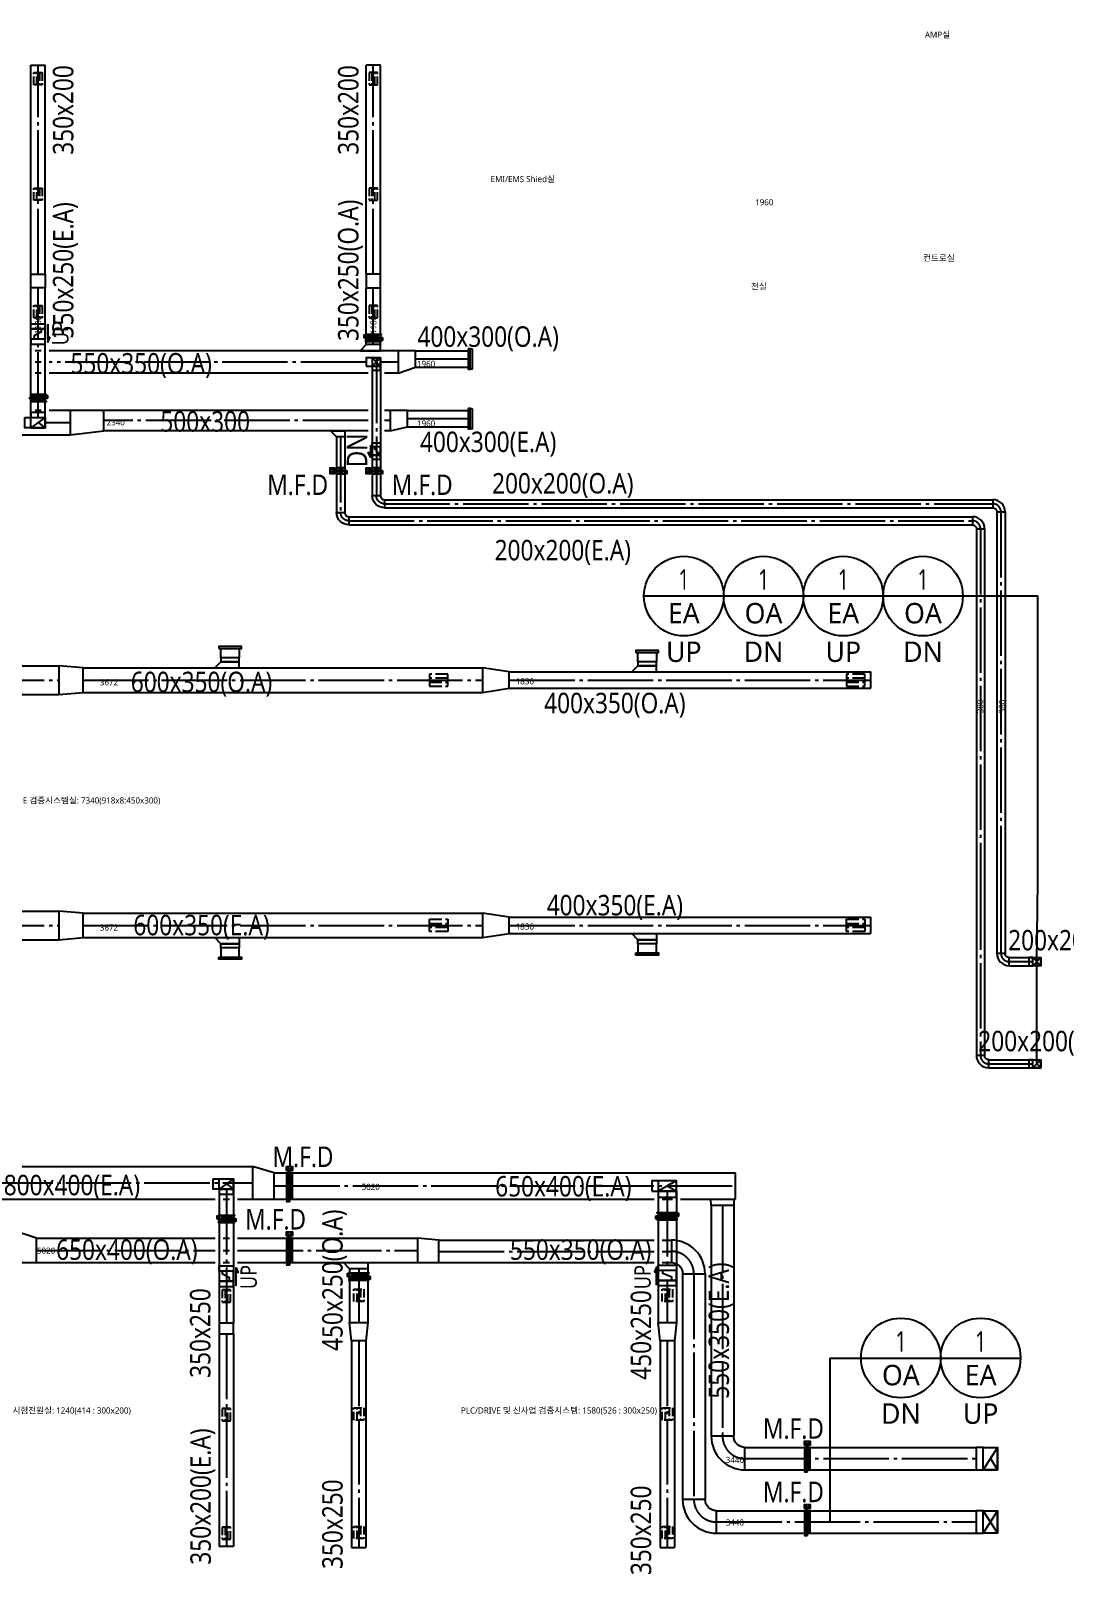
# Model space of a CAD drawing. Header units: millimetres. Extents: x 61566 to 667441, y 0 to 118800.
# Drawn here: x 402654 to 427951, y 45529 to 83285 of the extents above; entities that cross this region are included whole.
import ezdxf
from ezdxf.enums import TextEntityAlignment as Align

# ---------------------------------------------------------------- set-up
doc = ezdxf.new("R2010")
doc.units = ezdxf.units.MM
doc.header["$LTSCALE"] = 200
for name, pattern in [('CEN6', [12, 10, -0.75, 0.5, -0.75]), ('CENTER', [50.8, 31.75, -6.35, 6.35, -6.35]), ('H6', [6.5, 5, -1.5])]:
    doc.linetypes.add(name, pattern=pattern)
doc.layers.get('DEFPOINTS').update_dxf_attribs({"color": 137})
for name, color, linetype in [('1 EA', 3, 'Continuous'), ('1 MFD', 11, 'Continuous'), ('1 OA', 4, 'Continuous'), ('1 VD', 1, 'Continuous'), ('TE', 2, 'Continuous')]:
    doc.layers.add(name, color=color, linetype=linetype)
doc.styles.add('SUNJIN', font='malgun.ttf')

# ---------------------------------------------------------------- blocks, each defined once
blk = doc.blocks.new('1 DT-90-EL')
at = {"color": 0}
blk.add_lwpolyline([(-150, -100), (-50, -100, -0.414214), (0, -50), (0, 50, 0.414214)], format="xyb", close=True, dxfattribs=at)
blk.add_lwpolyline([(0, -50), (0, -50)])
at = {"color": 1, "linetype": 'CENTER', "ltscale": 2}
blk.add_arc((0, -100), 100, 90, 180, dxfattribs=at)

msp = doc.modelspace()

# ---------------------------------------------------------------- linework, layer by layer
at = {"layer": '1 EA'}
for p, q in [((402655.5, 77331.7), (402655.5, 82448.5)), ((402655.5, 82448.5), (403005.5, 82448.5)), ((403005.5, 77331.7), (403005.5, 82448.5)), ((402655.5, 73825), (402655.5, 77002.1)), ((403005.5, 73825), (403005.5, 77002.1)), ((402905.5, 74000), (402755.5, 74000)), ((403612.4, 74000), (403105.5, 74000)), ((410904.9, 74000), (404439.1, 74000)), ((411438.9, 74000), (411304.9, 74000)), ((411869.9, 74000), (413347.4, 74000)), ((393923, 73400), (403612.4, 73400)), ((410904.9, 73500), (404439.1, 73500)), ((410130.8, 73350), (410130.8, 71499.4)), ((410330.8, 73350), (410330.8, 71499.4)), ((411438.9, 73500), (411304.9, 73500)), ((411869.9, 73600), (413347.4, 73600)), ((410430.8, 71399.4), (425681.9, 71399.4)), ((410430.8, 71199.4), (425681.9, 71199.4)), ((425781.9, 71099.4), (425781.9, 58214)), ((425981.9, 71099.4), (425981.9, 58214)), ((393700.2, 61750), (403337.9, 61750)), ((403932.8, 61700), (413699.1, 61700)), ((414355.5, 61600), (423196.3, 61600)), ((423196.3, 61200), (423196.3, 61600)), ((414355.5, 61200), (423196.3, 61200)), ((393700.2, 61050), (403337.9, 61050)), ((403932.8, 61100), (413699.1, 61100)), ((426081.9, 58114), (427160, 58114)), ((426081.9, 57914), (427160, 57914)), ((393908.6, 55500), (408071.3, 55500)), ((408608.6, 55350), (419885.9, 55350)), ((419885.9, 54700), (419885.9, 55350)), ((407261.6, 54950), (407261.6, 51668.2)), ((407611.6, 54950), (407611.6, 51668.2)), ((417996, 54900), (417996, 51683.9)), ((418446, 54900), (418446, 51683.9)), ((393908.6, 54700), (407161.6, 54700)), ((407361.6, 54700), (407511.6, 54700)), ((407711.6, 54700), (408071.3, 54700)), ((408608.6, 54700), (417896, 54700)), ((418096, 54700), (418346, 54700)), ((418546, 54700), (419885.9, 54700)), ((419296, 54550), (419296, 48905)), ((419846, 54550), (419846, 48905)), ((407261.6, 51405.3), (407261.6, 46208.2)), ((407611.6, 51405.3), (407611.6, 46208.2)), ((418046, 51238.6), (418046, 46179.9)), ((418396, 51238.6), (418396, 46179.9)), ((420121, 48630), (425775, 48630)), ((420121, 48080), (425775, 48080)), ((407611.6, 46208.2), (407261.6, 46208.2)), ((418046, 46179.9), (418396, 46179.9))]:
    msp.add_line(p, q, dxfattribs=at)
at = {"layer": '1 EA', "color": 1, "linetype": 'CEN6', "ltscale": 0.8}
for p, q in [((402830.5, 77331.7), (402830.5, 82448.5)), ((402830.5, 73825), (402830.5, 77002.1)), ((403005.5, 73700), (403612.4, 73700)), ((410904.9, 73750), (404439.1, 73750)), ((411438.9, 73750), (411304.9, 73750)), ((410230.8, 73350), (410230.8, 71499.4)), ((410430.8, 71299.4), (425681.9, 71299.4)), ((425881.9, 71099.4), (425881.9, 62216.5)), ((425881.9, 62399.2), (425881.9, 58214)), ((393700.2, 61400), (403337.9, 61400)), ((403932.8, 61400), (413699.1, 61400)), ((414355.5, 61400), (423196.3, 61400)), ((426081.9, 58014), (427160, 58014)), ((393908.6, 55100), (408071.3, 55100)), ((407436.6, 54950), (407436.6, 51668.2)), ((408608.6, 55025), (419885.9, 55025)), ((418221, 54900), (418221, 52942.2)), ((419571, 54550), (419571, 48905)), ((418221, 52692.2), (418221, 51683.9)), ((407436.6, 51405.3), (407436.6, 46208.2)), ((418221, 51238.6), (418221, 46179.9)), ((420121, 48355), (425775, 48355))]:
    msp.add_line(p, q, dxfattribs=at)
at = {"layer": '1 EA'}
msp.add_lwpolyline([(403005.5, 77002.1), (402655.5, 77002.1), (402655.5, 77331.7), (403005.5, 77331.7)], close=True, dxfattribs=at)
for points in [[(402655.5, 76118.1), (403005.5, 76118.1), (403005.5, 75993.1), (402655.5, 75993.1), (402655.5, 76118.1)], [(402655.5, 75993.1), (403005.5, 75993.1), (403005.5, 75743.1), (402655.5, 75743.1), (402655.5, 75993.1)], [(402907.6, 75993.1), (402907.6, 75912.6), (402738.1, 75821.4), (402738.1, 75743.1)], [(403066.5, 76108), (403066.5, 75665.4), (403115.1, 75781.2), (403066.5, 75781.2)], [(402655.5, 75618.1), (403005.5, 75618.1), (403005.5, 75743.1), (402655.5, 75743.1), (402655.5, 75618.1)], [(413347.4, 74050), (413347.4, 73550), (413397.4, 73550), (413397.4, 74050), (413347.4, 74050)], [(413447.4, 74050), (413447.4, 73550), (413397.4, 73550), (413397.4, 74050), (413447.4, 74050)], [(402505.5, 73825), (403005.5, 73825), (403005.5, 73575), (402505.5, 73575), (402505.5, 73825)], [(403005.5, 73950), (402655.5, 73950), (402655.5, 73825), (403005.5, 73825), (403005.5, 73950)], [(402655.5, 73825), (403005.5, 73825), (403005.5, 73575), (402655.5, 73575), (402655.5, 73825)], [(403612.4, 74000), (403612.4, 73400), (404439.1, 73500), (404439.1, 74000), (403612.4, 74000)], [(411438.9, 74000), (411438.9, 73500), (411869.9, 73600), (411869.9, 74000), (411438.9, 74000)], [(409980.8, 73500), (410330.8, 73500), (410330.8, 73350), (410130.8, 73350), (409980.8, 73500)], [(403337.9, 61750), (403337.9, 61050), (403932.8, 61100), (403932.8, 61700), (403337.9, 61750)], [(413699.1, 61700), (413699.1, 61100), (414355.5, 61200), (414355.5, 61600), (413699.1, 61700)], [(417352.8, 61200), (417952.8, 61200), (417952.8, 61050), (417502.8, 61050), (417352.8, 61200)], [(407152.8, 61100), (407752.8, 61100), (407752.8, 60950), (407302.8, 60950), (407152.8, 61100)], [(407302.8, 60950), (407752.8, 60950), (407752.8, 60850), (407302.8, 60850), (407302.8, 60950)], [(407302.8, 60625), (407752.8, 60625), (407752.8, 60850), (407302.8, 60850), (407302.8, 60625)], [(417502.8, 61050), (417952.8, 61050), (417952.8, 60950), (417502.8, 60950), (417502.8, 61050)], [(417502.8, 60725), (417952.8, 60725), (417952.8, 60950), (417502.8, 60950), (417502.8, 60725)], [(427160, 58114), (427060, 58114), (427060, 57914), (427160, 57914), (427160, 58114)], [(427160, 58114), (427360, 58114), (427360, 57914), (427160, 57914), (427160, 58114)], [(407111.6, 55200), (407611.6, 55200), (407611.6, 54950), (407111.6, 54950), (407111.6, 55200)], [(407261.6, 55200), (407611.6, 55200), (407611.6, 54950), (407261.6, 54950), (407261.6, 55200)], [(408071.3, 55500), (408071.3, 54700), (408608.6, 54700), (408608.6, 55350), (408071.3, 55500)], [(417846, 54900), (418446, 54900), (418446, 55150), (417846, 55150), (417846, 54900)], [(417996, 54900), (418446, 54900), (418446, 55150), (417996, 55150), (417996, 54900)], [(407261.6, 54825), (407611.6, 54825), (407611.6, 54950), (407261.6, 54950), (407261.6, 54825)], [(417996, 54750), (418446, 54750), (418446, 54900), (417996, 54900), (417996, 54750)], [(419286, 54700), (419846, 54700), (419846, 54550), (419296, 54550), (419286, 54700)], [(407261.6, 53069), (407611.6, 53069), (407611.6, 52944), (407261.6, 52944), (407261.6, 53069)], [(407261.6, 52694), (407611.6, 52694), (407611.6, 52944), (407261.6, 52944), (407261.6, 52694)], [(407513.6, 52694), (407513.6, 52774.5), (407344.2, 52865.6), (407344.2, 52944)], [(407672.6, 52579.1), (407672.6, 53021.7), (407721.1, 52905.9), (407672.6, 52905.9)], [(417956.9, 52596.2), (417956.9, 53038.8), (417908.3, 52923), (417956.9, 52923)], [(417996, 53086.1), (418446, 53086.1), (418446, 52961.1), (417996, 52961.1), (417996, 53086.1)], [(417996, 52711.1), (418446, 52711.1), (418446, 52961.1), (417996, 52961.1), (417996, 52711.1)], [(418334, 52711.1), (418334, 52791.6), (418113.9, 52882.8), (418113.9, 52961.1)], [(407261.6, 52569), (407611.6, 52569), (407611.6, 52694), (407261.6, 52694), (407261.6, 52569)], [(417996, 52586.1), (418446, 52586.1), (418446, 52711.1), (417996, 52711.1), (417996, 52586.1)], [(407261.6, 51668.2), (407261.6, 51405.3), (407611.6, 51405.3), (407611.6, 51668.2), (407261.6, 51668.2)], [(418046, 51238.6), (417996, 51683.9), (418446, 51683.9), (418396, 51238.6), (418046, 51238.6)], [(425950, 48630), (425775, 48630), (425775, 48080), (425950, 48080), (425950, 48630)], [(425950, 48630), (426300, 48630), (426300, 48080), (425950, 48080), (425950, 48630)]]:
    msp.add_lwpolyline(points, dxfattribs=at)
at = {"layer": '1 EA', "color": 1, "linetype": 'CEN6', "ltscale": 0.8}
for points in [[(403005.5, 73825), (402655.5, 73575), (403005.5, 73575), (403005.5, 73825)], [(403005.5, 73825), (402830.5, 73700), (403005.5, 73575), (403005.5, 73825)], [(427360, 58114), (427160, 57914), (427360, 57914), (427360, 58114)], [(427360, 58114), (427260, 58014), (427360, 57914), (427360, 58114)], [(407611.6, 55200), (407261.6, 54950), (407611.6, 54950), (407611.6, 55200)], [(407611.6, 55200), (407436.6, 55075), (407611.6, 54950), (407611.6, 55200)], [(418446, 55150), (417996, 54900), (418446, 54900), (418446, 55150)], [(418446, 55150), (418221, 55025), (418446, 54900), (418446, 55150)], [(426300, 48630), (425950, 48080), (426300, 48080), (426300, 48630)], [(426300, 48630), (426125, 48355), (426300, 48080), (426300, 48630)]]:
    msp.add_lwpolyline(points, dxfattribs=at)
at = {"layer": '1 EA', "color": 6, "linetype": 'H6', "ltscale": 0.3}
for points in [[(412402.8, 61550), (412852.8, 61550), (412852.8, 61250), (412402.8, 61250), (412402.8, 61550)], [(422602.8, 61550), (423052.8, 61550), (423052.8, 61250), (422602.8, 61250), (422602.8, 61550)], [(412402.8, 61450.5), (412852.8, 61450.5), (412852.8, 61349.5), (412402.8, 61349.5), (412402.8, 61450.5)], [(422602.8, 61450.5), (423052.8, 61450.5), (423052.8, 61349.5), (422602.8, 61349.5), (422602.8, 61450.5)]]:
    msp.add_lwpolyline(points, dxfattribs=at)
at = {"layer": '1 EA', "color": 2}
for points in [[(407252.8, 60625), (407802.8, 60625), (407802.8, 60575), (407252.8, 60575), (407252.8, 60625)], [(417452.8, 60725), (418002.8, 60725), (418002.8, 60675), (417452.8, 60675), (417452.8, 60725)]]:
    msp.add_lwpolyline(points, dxfattribs=at)
at = {"layer": '1 EA', "color": 2, "linetype": 'H6', "ltscale": 0.2}
for points in [[(407536.6, 49281.5), (407536.6, 49581.5), (407336.6, 49581.5), (407336.6, 49281.5), (407536.6, 49281.5)], [(407470.3, 49281.5), (407470.3, 49581.5), (407402.9, 49581.5), (407402.9, 49281.5), (407470.3, 49281.5)], [(407536.6, 46381.5), (407536.6, 46681.5), (407336.6, 46681.5), (407336.6, 46381.5), (407536.6, 46381.5)], [(407470.3, 46381.5), (407470.3, 46681.5), (407402.9, 46681.5), (407402.9, 46381.5), (407470.3, 46381.5)]]:
    msp.add_lwpolyline(points, dxfattribs=at)
at = {"layer": '1 MFD'}
for points in [[(410078.3, 72567.5), (409977.1, 72567.5), (410078.3, 72521), (409977.1, 72474.5), (410078.3, 72474.5), (410078.3, 72521), (410078.3, 72451), (409977.1, 72451), (409977.1, 72591), (410078.3, 72591), (410078.3, 72521), (410130.8, 72521), (410130.8, 72451), (410330.8, 72451), (410330.8, 72521), (410383.3, 72521), (410383.3, 72451), (410383.3, 72521), (410330.8, 72521), (410330.8, 72591), (410130.8, 72591), (410130.8, 72521), (410330.8, 72521), (410278.3, 72521), (410278.3, 72556), (410183.3, 72556), (410183.3, 72486), (410278.3, 72486), (410278.3, 72521)], [(410952.4, 72567.5), (410851.2, 72567.5), (410952.4, 72521), (410851.2, 72474.5), (410952.4, 72474.5), (410952.4, 72521), (410952.4, 72451), (410851.2, 72451), (410851.2, 72591), (410952.4, 72591), (410952.4, 72521), (411004.9, 72521), (411004.9, 72451), (411204.9, 72451), (411204.9, 72521), (411257.4, 72521), (411257.4, 72451), (411257.4, 72521), (411204.9, 72521), (411204.9, 72591), (411004.9, 72591), (411004.9, 72521), (411204.9, 72521), (411152.4, 72521), (411152.4, 72556), (411057.4, 72556), (411057.4, 72486), (411152.4, 72486), (411152.4, 72521)], [(409026.5, 55402.5), (409026.5, 55503.7), (408980, 55402.5), (408933.5, 55503.7), (408933.5, 55402.5), (408980, 55402.5), (408910, 55402.5), (408910, 55503.7), (409050, 55503.7), (409050, 55402.5), (408980, 55402.5), (408980, 55350), (408910, 55350), (408910, 54700), (408980, 54700), (408980, 54647.5), (408910, 54647.5), (408980, 54647.5), (408980, 54700), (409050, 54700), (409050, 55350), (408980, 55350), (408980, 54700), (408980, 54752.5), (409015, 54752.5), (409015, 55297.5), (408945, 55297.5), (408945, 54752.5), (408980, 54752.5)], [(409026.5, 53802.5), (409026.5, 53903.7), (408980, 53802.5), (408933.5, 53903.7), (408933.5, 53802.5), (408980, 53802.5), (408910, 53802.5), (408910, 53903.7), (409050, 53903.7), (409050, 53802.5), (408980, 53802.5), (408980, 53750), (408910, 53750), (408910, 53150), (408980, 53150), (408980, 53097.5), (408910, 53097.5), (408980, 53097.5), (408980, 53150), (409050, 53150), (409050, 53750), (408980, 53750), (408980, 53150), (408980, 53202.5), (409015, 53202.5), (409015, 53697.5), (408945, 53697.5), (408945, 53202.5), (408980, 53202.5)], [(421692.3, 48682.5), (421692.3, 48783.7), (421645.8, 48682.5), (421599.3, 48783.7), (421599.3, 48682.5), (421645.8, 48682.5), (421575.8, 48682.5), (421575.8, 48783.7), (421715.8, 48783.7), (421715.8, 48682.5), (421645.8, 48682.5), (421645.8, 48630), (421575.8, 48630), (421575.8, 48080), (421645.8, 48080), (421645.8, 48027.5), (421575.8, 48027.5), (421645.8, 48027.5), (421645.8, 48080), (421715.8, 48080), (421715.8, 48630), (421645.8, 48630), (421645.8, 48080), (421645.8, 48132.5), (421680.8, 48132.5), (421680.8, 48577.5), (421610.8, 48577.5), (421610.8, 48132.5), (421645.8, 48132.5)], [(421692.3, 47132.5), (421692.3, 47233.7), (421645.8, 47132.5), (421599.3, 47233.7), (421599.3, 47132.5), (421645.8, 47132.5), (421575.8, 47132.5), (421575.8, 47233.7), (421715.8, 47233.7), (421715.8, 47132.5), (421645.8, 47132.5), (421645.8, 47080), (421575.8, 47080), (421575.8, 46530), (421645.8, 46530), (421645.8, 46477.5), (421575.8, 46477.5), (421645.8, 46477.5), (421645.8, 46530), (421715.8, 46530), (421715.8, 47080), (421645.8, 47080), (421645.8, 46530), (421645.8, 46582.5), (421680.8, 46582.5), (421680.8, 47027.5), (421610.8, 47027.5), (421610.8, 46582.5), (421645.8, 46582.5)]]:
    msp.add_lwpolyline(points, dxfattribs=at)
at = {"layer": '1 OA'}
for p, q in [((410854.9, 77331.7), (410854.9, 82448.5)), ((411204.9, 82448.5), (410854.9, 82448.5)), ((411204.9, 77331.7), (411204.9, 82448.5)), ((410854.9, 75608.3), (410854.9, 77002.1)), ((411204.9, 75608.3), (411204.9, 77002.1)), ((402905.5, 75458.3), (402755.5, 75458.3)), ((411634.3, 75458.3), (403105.5, 75458.3)), ((411004.9, 75283.3), (411004.9, 71914.4)), ((411204.9, 75283.3), (411204.9, 71914.4)), ((412065.3, 75458.3), (413347.4, 75458.3)), ((402905.5, 74908.3), (402755.5, 74908.3)), ((410904.9, 74908.3), (403105.5, 74908.3)), ((411634.3, 74908.3), (411304.9, 74908.3)), ((412065.3, 75058.3), (413347.4, 75058.3)), ((411304.9, 71814.4), (426182.6, 71814.4)), ((411304.9, 71614.4), (426182.6, 71614.4)), ((426282.6, 71514.4), (426282.6, 62166.5)), ((426482.6, 71514.4), (426482.6, 62166.5)), ((393700.2, 67750), (403337.9, 67750)), ((403932.8, 67700), (413699.1, 67700)), ((414355.5, 67600), (423196.3, 67600)), ((423196.3, 67200), (423196.3, 67600)), ((393700.2, 67050), (403337.9, 67050)), ((403932.8, 67100), (413699.1, 67100)), ((414355.5, 67200), (423196.3, 67200)), ((426282.6, 62299.2), (426282.6, 60714)), ((426482.6, 62299.2), (426482.6, 60714)), ((426582.6, 60614), (427160, 60614)), ((426582.6, 60414), (427160, 60414)), ((402789.5, 53750), (407161.6, 53750)), ((407361.6, 53750), (407511.6, 53750)), ((407711.6, 53750), (412113.9, 53750)), ((412632.7, 53700), (417896, 53700)), ((418096, 53700), (418346, 53700)), ((402789.5, 53150), (407161.6, 53150)), ((407361.6, 53150), (407511.6, 53150)), ((407711.6, 53150), (412113.9, 53150)), ((410450, 53000), (410450, 51683.9)), ((410900, 53000), (410900, 51683.9)), ((412632.7, 53150), (417896, 53150)), ((418096, 53150), (418346, 53150)), ((418596, 52875), (418596, 47355)), ((419146, 52875), (419146, 47355)), ((410500, 51238.6), (410500, 46179.9)), ((410850, 51238.6), (410850, 46179.9)), ((419421, 47080), (425775, 47080)), ((419421, 46530), (425775, 46530)), ((410500, 46179.9), (410850, 46179.9))]:
    msp.add_line(p, q, dxfattribs=at)
at = {"layer": '1 OA', "color": 1, "linetype": 'CEN6', "ltscale": 0.8}
for p, q in [((411029.9, 77331.7), (411029.9, 82448.5)), ((411029.9, 75608.3), (411029.9, 77002.1)), ((402905.5, 75183.3), (402755.5, 75183.3)), ((410854.9, 75183.3), (403105.5, 75183.3)), ((411104.9, 75283.3), (411104.9, 71914.4)), ((411634.3, 75183.3), (411204.9, 75183.3)), ((412065.3, 75258.3), (413347.4, 75258.3)), ((411869.9, 73800), (413347.4, 73800)), ((411304.9, 71714.4), (426182.6, 71714.4)), ((426382.6, 71514.4), (426382.6, 62166.5)), ((393700.2, 67400), (403337.9, 67400)), ((403932.8, 67400), (413699.1, 67400)), ((414355.5, 67400), (423196.3, 67400)), ((414355.5, 67400), (423196.3, 67400)), ((426382.6, 62299.2), (426382.6, 60714)), ((426582.6, 60514), (427160, 60514)), ((402789.5, 53450), (407161.6, 53450)), ((407361.6, 53450), (407511.6, 53450)), ((407711.6, 53450), (412113.9, 53450)), ((412632.7, 53425), (417896, 53425)), ((418096, 53425), (418346, 53425)), ((410675, 53000), (410675, 51683.9)), ((418871, 52875), (418871, 47355)), ((410675, 51238.6), (410675, 46179.9)), ((419421, 46805), (425775, 46805))]:
    msp.add_line(p, q, dxfattribs=at)
at = {"layer": '1 OA', "color": 2, "linetype": 'H6', "ltscale": 0.2}
for points in [[(402930.5, 82264.9), (402930.5, 81964.9), (402730.5, 81964.9), (402730.5, 82264.9), (402930.5, 82264.9)], [(402864.2, 82264.9), (402864.2, 81964.9), (402796.9, 81964.9), (402796.9, 82264.9), (402864.2, 82264.9)], [(410929.9, 82264.9), (410929.9, 81964.9), (411129.9, 81964.9), (411129.9, 82264.9), (410929.9, 82264.9)], [(410996.2, 82264.9), (410996.2, 81964.9), (411063.5, 81964.9), (411063.5, 82264.9), (410996.2, 82264.9)], [(402930.5, 79439.6), (402930.5, 79139.6), (402730.5, 79139.6), (402730.5, 79439.6), (402930.5, 79439.6)], [(402864.2, 79439.6), (402864.2, 79139.6), (402796.9, 79139.6), (402796.9, 79439.6), (402864.2, 79439.6)], [(410929.9, 79439.6), (410929.9, 79139.6), (411129.9, 79139.6), (411129.9, 79439.6), (410929.9, 79439.6)], [(410996.2, 79439.6), (410996.2, 79139.6), (411063.5, 79139.6), (411063.5, 79439.6), (410996.2, 79439.6)], [(402930.5, 76564.9), (402930.5, 76264.9), (402730.5, 76264.9), (402730.5, 76564.9), (402930.5, 76564.9)], [(402864.2, 76564.9), (402864.2, 76264.9), (402796.9, 76264.9), (402796.9, 76564.9), (402864.2, 76564.9)], [(410929.9, 76564.9), (410929.9, 76264.9), (411129.9, 76264.9), (411129.9, 76564.9), (410929.9, 76564.9)], [(410996.2, 76564.9), (410996.2, 76264.9), (411063.5, 76264.9), (411063.5, 76564.9), (410996.2, 76564.9)], [(407536.6, 52181.5), (407536.6, 52481.5), (407336.6, 52481.5), (407336.6, 52181.5), (407536.6, 52181.5)], [(407470.3, 52181.5), (407470.3, 52481.5), (407402.9, 52481.5), (407402.9, 52181.5), (407470.3, 52181.5)], [(410550, 52196.5), (410550, 52496.5), (410800, 52496.5), (410800, 52196.5), (410550, 52196.5)], [(410632.9, 52196.5), (410632.9, 52496.5), (410717.1, 52496.5), (410717.1, 52196.5), (410632.9, 52196.5)], [(418096, 52196.5), (418096, 52496.5), (418346, 52496.5), (418346, 52196.5), (418096, 52196.5)], [(418178.9, 52196.5), (418178.9, 52496.5), (418263.1, 52496.5), (418263.1, 52196.5), (418178.9, 52196.5)], [(410550, 49296.5), (410550, 49596.5), (410800, 49596.5), (410800, 49296.5), (410550, 49296.5)], [(410632.9, 49296.5), (410632.9, 49596.5), (410717.1, 49596.5), (410717.1, 49296.5), (410632.9, 49296.5)], [(418096, 49296.5), (418096, 49596.5), (418346, 49596.5), (418346, 49296.5), (418096, 49296.5)], [(418178.9, 49296.5), (418178.9, 49596.5), (418263.1, 49596.5), (418263.1, 49296.5), (418178.9, 49296.5)], [(410550, 46396.5), (410550, 46696.5), (410800, 46696.5), (410800, 46396.5), (410550, 46396.5)], [(410632.9, 46396.5), (410632.9, 46696.5), (410717.1, 46696.5), (410717.1, 46396.5), (410632.9, 46396.5)], [(418096, 46396.5), (418096, 46696.5), (418346, 46696.5), (418346, 46396.5), (418096, 46396.5)], [(418178.9, 46396.5), (418178.9, 46696.5), (418263.1, 46696.5), (418263.1, 46396.5), (418178.9, 46396.5)]]:
    msp.add_lwpolyline(points, dxfattribs=at)
at = {"layer": '1 OA'}
msp.add_lwpolyline([(410854.9, 77002.1), (411204.9, 77002.1), (411204.9, 77331.7), (410854.9, 77331.7)], close=True, dxfattribs=at)
for points in [[(410704.9, 75458.3), (411204.9, 75458.3), (411204.9, 75608.3), (410854.9, 75608.3), (410704.9, 75458.3)], [(410854.9, 75083.3), (411204.9, 75083.3), (411204.9, 75283.3), (410854.9, 75283.3), (410854.9, 75083.3)], [(411004.9, 75083.3), (411204.9, 75083.3), (411204.9, 75283.3), (411004.9, 75283.3), (411004.9, 75083.3)], [(411634.3, 75458.3), (411634.3, 74908.3), (412065.3, 75058.3), (412065.3, 75458.3), (411634.3, 75458.3)], [(413347.4, 75508.3), (413347.4, 75008.3), (413397.4, 75008.3), (413397.4, 75508.3), (413347.4, 75508.3)], [(413447.4, 75508.3), (413447.4, 75008.3), (413397.4, 75008.3), (413397.4, 75508.3), (413447.4, 75508.3)], [(411004.9, 74983.3), (411204.9, 74983.3), (411204.9, 75083.3), (411004.9, 75083.3), (411004.9, 74983.3)], [(410957.2, 73151.8), (410957.2, 72858.4), (410900.5, 72967.2), (410957.2, 72967.2)], [(411004.9, 73207.9), (411204.9, 73207.9), (411204.9, 73107.9), (411004.9, 73107.9), (411004.9, 73207.9)], [(411004.9, 72907.9), (411204.9, 72907.9), (411204.9, 73107.9), (411004.9, 73107.9), (411004.9, 72907.9)], [(411004.9, 72807.9), (411204.9, 72807.9), (411204.9, 72907.9), (411004.9, 72907.9), (411004.9, 72807.9)], [(411055.9, 73107.9), (411055.9, 73056.2), (411152, 72973), (411152, 72907.9)], [(407302.8, 68175), (407752.8, 68175), (407752.8, 67950), (407302.8, 67950), (407302.8, 68175)], [(417502.8, 68075), (417952.8, 68075), (417952.8, 67850), (417502.8, 67850), (417502.8, 68075)], [(403337.9, 67750), (403337.9, 67050), (403932.8, 67100), (403932.8, 67700), (403337.9, 67750)], [(407152.8, 67700), (407752.8, 67700), (407752.8, 67850), (407302.8, 67850), (407152.8, 67700)], [(407302.8, 67850), (407752.8, 67850), (407752.8, 67950), (407302.8, 67950), (407302.8, 67850)], [(413699.1, 67700), (413699.1, 67100), (414355.5, 67200), (414355.5, 67600), (413699.1, 67700)], [(417352.8, 67600), (417952.8, 67600), (417952.8, 67750), (417502.8, 67750), (417352.8, 67600)], [(417502.8, 67750), (417952.8, 67750), (417952.8, 67850), (417502.8, 67850), (417502.8, 67750)], [(427160, 60614), (427060, 60614), (427060, 60414), (427160, 60414), (427160, 60614)], [(427160, 60614), (427360, 60614), (427360, 60414), (427160, 60414), (427160, 60614)], [(402173.9, 53950), (402173.9, 53150), (402789.5, 53150), (402789.5, 53750), (402173.9, 53950)], [(412113.9, 53750), (412113.9, 53150), (412632.7, 53150), (412632.7, 53700), (412113.9, 53750)], [(410300, 53150), (410900, 53150), (410900, 53000), (410450, 53000), (410300, 53150)], [(410500, 51238.6), (410450, 51683.9), (410900, 51683.9), (410850, 51238.6), (410500, 51238.6)], [(425950, 47080), (425775, 47080), (425775, 46530), (425950, 46530), (425950, 47080)], [(425950, 47080), (426300, 47080), (426300, 46530), (425950, 46530), (425950, 47080)]]:
    msp.add_lwpolyline(points, dxfattribs=at)
at = {"layer": '1 OA', "color": 1, "linetype": 'CEN6', "ltscale": 0.8}
for points in [[(411004.9, 75283.3), (411204.9, 75283.3), (411004.9, 75083.3), (411204.9, 75083.3), (411004.9, 75283.3)], [(427160, 60414), (427160, 60614), (427360, 60414), (427360, 60614), (427160, 60414)], [(425950, 46530), (425950, 47080), (426300, 46530), (426300, 47080), (425950, 46530)]]:
    msp.add_lwpolyline(points, dxfattribs=at)
at = {"layer": '1 OA', "color": 2}
for points in [[(407252.8, 68175), (407802.8, 68175), (407802.8, 68225), (407252.8, 68225), (407252.8, 68175)], [(417452.8, 68075), (418002.8, 68075), (418002.8, 68125), (417452.8, 68125), (417452.8, 68075)]]:
    msp.add_lwpolyline(points, dxfattribs=at)
at = {"layer": '1 OA', "color": 2, "linetype": 'H6', "ltscale": 0.3}
for points in [[(412402.8, 67250), (412852.8, 67250), (412852.8, 67550), (412402.8, 67550), (412402.8, 67250)], [(412402.8, 67349.5), (412852.8, 67349.5), (412852.8, 67450.5), (412402.8, 67450.5), (412402.8, 67349.5)], [(422602.8, 67250), (423052.8, 67250), (423052.8, 67550), (422602.8, 67550), (422602.8, 67250)], [(422602.8, 67349.5), (423052.8, 67349.5), (423052.8, 67450.5), (422602.8, 67450.5), (422602.8, 67349.5)]]:
    msp.add_lwpolyline(points, dxfattribs=at)
at = {"layer": '1 VD'}
for points in [[(410854.9, 75707.5), (410834.9, 75707.5), (410834.9, 75687.5), (411204.9, 75687.5), (411224.9, 75687.5), (411224.9, 75707.5), (411204.9, 75707.5), (411204.9, 75777.5), (411204.9, 75847.5), (410854.9, 75847.5), (410834.9, 75847.5), (410834.9, 75867.5), (411224.9, 75867.5), (411224.9, 75847.5), (411204.9, 75847.5), (411204.9, 75777.5), (411257.4, 75777.5), (411257.4, 75707.5), (411257.4, 75777.5), (411204.9, 75777.5), (411204.9, 75707.5), (410854.9, 75707.5), (410854.9, 75777.5), (410802.4, 75777.5), (410802.4, 75847.5), (410802.4, 75777.5), (410854.9, 75777.5), (410854.9, 75847.5), (410854.9, 75777.5), (411204.9, 75777.5), (411152.4, 75777.5), (411152.4, 75812.5), (410907.4, 75812.5), (410907.4, 75777.5), (410907.4, 75742.5), (411152.4, 75742.5), (411152.4, 75777.5)], [(402635.5, 74226.7), (402655.5, 74226.7), (402655.5, 74296.7), (402655.5, 74366.7), (403005.5, 74366.7), (403025.5, 74366.7), (403025.5, 74386.7), (402635.5, 74386.7)], [(402635.5, 74366.7), (402655.5, 74366.7), (402655.5, 74296.7), (402603, 74296.7)], [(402603, 74296.7), (402655.5, 74296.7), (402655.5, 74226.7), (403005.5, 74226.7), (403005.5, 74296.7), (403058, 74296.7), (403058, 74366.7), (403058, 74296.7), (403005.5, 74296.7), (403005.5, 74366.7), (403005.5, 74296.7), (402655.5, 74296.7), (402708, 74296.7), (402708, 74331.7), (402953, 74331.7), (402953, 74296.7), (402953, 74261.7), (402708, 74261.7), (402708, 74296.7)], [(403005.5, 74226.7), (403025.5, 74226.7), (403025.5, 74206.7), (402655.5, 74206.7), (402635.5, 74206.7)], [(417996, 54358.2), (417976, 54358.2), (417976, 54378.2), (418446, 54378.2), (418466, 54378.2), (418466, 54358.2), (418446, 54358.2), (418446, 54288.2), (418446, 54218.2), (417996, 54218.2), (417976, 54218.2), (417976, 54198.2), (418466, 54198.2), (418466, 54218.2), (418446, 54218.2), (418446, 54288.2), (418498.5, 54288.2), (418498.5, 54358.2), (418498.5, 54288.2), (418446, 54288.2), (418446, 54358.2), (417996, 54358.2), (417996, 54288.2), (417943.5, 54288.2), (417943.5, 54218.2), (417943.5, 54288.2), (417996, 54288.2), (417996, 54218.2), (417996, 54288.2), (418446, 54288.2), (418393.5, 54288.2), (418393.5, 54253.2), (418048.5, 54253.2), (418048.5, 54288.2), (418048.5, 54323.2), (418393.5, 54323.2), (418393.5, 54288.2)], [(407261.6, 54152), (407241.6, 54152), (407241.6, 54132), (407611.6, 54132), (407631.6, 54132), (407631.6, 54152), (407611.6, 54152), (407611.6, 54222), (407611.6, 54292), (407261.6, 54292), (407241.6, 54292), (407241.6, 54312), (407631.6, 54312), (407631.6, 54292), (407611.6, 54292), (407611.6, 54222), (407664.1, 54222), (407664.1, 54152), (407664.1, 54222), (407611.6, 54222), (407611.6, 54152), (407261.6, 54152), (407261.6, 54222), (407209.1, 54222), (407209.1, 54292), (407209.1, 54222), (407261.6, 54222), (407261.6, 54292), (407261.6, 54222), (407611.6, 54222), (407559.1, 54222), (407559.1, 54257), (407314.1, 54257), (407314.1, 54222), (407314.1, 54187), (407559.1, 54187), (407559.1, 54222)], [(410450, 52742), (410430, 52742), (410430, 52722), (410900, 52722), (410920, 52722), (410920, 52742), (410900, 52742), (410900, 52812), (410900, 52882), (410450, 52882), (410430, 52882), (410430, 52902), (410920, 52902), (410920, 52882), (410900, 52882), (410900, 52812), (410952.5, 52812), (410952.5, 52742), (410952.5, 52812), (410900, 52812), (410900, 52742), (410450, 52742), (410450, 52812), (410397.5, 52812), (410397.5, 52882), (410397.5, 52812), (410450, 52812), (410450, 52882), (410450, 52812), (410900, 52812), (410847.5, 52812), (410847.5, 52847), (410502.5, 52847), (410502.5, 52812), (410502.5, 52777), (410847.5, 52777), (410847.5, 52812)]]:
    msp.add_lwpolyline(points, dxfattribs=at)
at = {"layer": 'TE'}
for p, q in [((419600.2, 69455.4), (417650.2, 69455.4)), ((421550.2, 69455.4), (419600.2, 69455.4)), ((423500.2, 69455.4), (421550.2, 69455.4)), ((425450.2, 69455.4), (423500.2, 69455.4)), ((422960, 50816), (424910, 50816)), ((424910, 50816), (426860, 50816))]:
    msp.add_line(p, q, dxfattribs=at)
at = {"layer": 'TE', "color": 6}
for points in [[(427260, 58014), (427260, 60514), (427285, 62474.2), (427285, 64874.2), (427285, 69455.4), (425450.2, 69455.4)], [(422206.3, 46805), (422206.3, 48355), (422206.3, 50816), (422960, 50816)]]:
    msp.add_lwpolyline(points, dxfattribs=at)
at = {"layer": 'TE'}
for centre in [(418625.2, 69455.4), (420575.2, 69455.4), (422525.2, 69455.4), (424475.2, 69455.4), (423935, 50816), (425885, 50816)]:
    msp.add_circle(centre, 975, dxfattribs=at)

# ---------------------------------------------------------------- block references
at = {"layer": '1 EA'}
for p, xscale, yscale, zscale, rotation in [((410430.8, 71299.4), -2, 2, 2, 180), ((425881.9, 71099.4), 2, 2, 2, 270), ((425881.9, 58214), 2, 2, 2, 90.00000000000001), ((419571, 48905), 5.5, 5.5, 5.5, 90.00000000000001)]:
    msp.add_blockref('1 DT-90-EL', p, dxfattribs=dict(at, xscale=xscale, yscale=yscale, zscale=zscale, rotation=rotation))
at = {"layer": '1 OA'}
for p, xscale, yscale, zscale, rotation in [((411304.9, 71714.4), -2, 2, 2, 180), ((426382.6, 71514.4), 2, 2, 2, 270), ((426382.6, 60714), 2, 2, 2, 90.00000000000001), ((418871, 52875), 5.5, 5.5, 5.5, 270), ((418871, 47355), 5.5, 5.5, 5.5, 90.00000000000001)]:
    msp.add_blockref('1 DT-90-EL', p, dxfattribs=dict(at, xscale=xscale, yscale=yscale, zscale=zscale, rotation=rotation))

# ---------------------------------------------------------------- texts
at = {"layer": '1 EA', "style": 'SUNJIN', "width": 0.85}
for s, height, p in [('350x200', 500, (403443.3, 81349.1)), ('350x250(E.A)', 500, (403443.3, 77426.7)), ('UP', 400, (403374.4, 75889.3)), ('UP', 400, (407980.4, 52797.7)), ('UP', 400, (417614.8, 52796)), ('550x350(E.A)', 500, (419479.7, 51489.8)), ('350x250', 500, (406794.8, 51426.6)), ('450x250', 500, (417575.5, 51379.6)), ('350x200(E.A)', 500, (406804.8, 47426.6)), ('350x250', 500, (417575.5, 46600.1))]:
    msp.add_text(s, height=height, rotation=90, dxfattribs=at).set_placement(p, align=Align.MIDDLE_CENTER)
for s, p in [('500x300', (406917.7, 73729.8)), ('400x300(E.A)', (413839.5, 73230.2)), ('200x200(E.A)', (415665, 70581.1)), ('400x350(E.A)', (416938.5, 61895.2)), ('600x350(E.A)', (406828.3, 61407.8)), ('200x200(E.A)', (427495.5, 58570.9)), ('800x400(E.A)', (403658.3, 55047.8)), ('650x400(E.A)', (415678.3, 55017.8))]:
    msp.add_text(s, height=500, dxfattribs=at).set_placement(p, align=Align.MIDDLE_CENTER)
at = {"layer": '1 MFD', "style": 'SUNJIN', "width": 0.85}
for p in [(409179.6, 72179.2), (412226.4, 72179.2), (409309.9, 55739.2), (408639.9, 54209.2), (421305.8, 49089.2), (421305.8, 47539.2)]:
    msp.add_text('M.F.D', height=500, dxfattribs=at).set_placement(p, align=Align.MIDDLE_CENTER)
at = {"layer": '1 OA', "style": 'SUNJIN', "width": 0.85}
for s, p in [('350x200', (410417.1, 81349.1)), ('350x250(O.A)', (410417.1, 77426.7)), ('DN', (410632.3, 73021.4)), ('450x250(O.A)', (410029.5, 52718.7)), ('350x250', (410029.5, 46750.1))]:
    msp.add_text(s, height=500, rotation=90, dxfattribs=at).set_placement(p, align=Align.MIDDLE_CENTER)
for s, p in [('400x300(O.A)', (413839.5, 75805.4)), ('550x350(O.A)', (405352.1, 75151.9)), ('200x200(O.A)', (415665, 72216.3)), ('600x350(O.A)', (406828.3, 67356.4)), ('400x350(O.A)', (416938.5, 66840.4)), ('200x200(O.A)', (428288.2, 61038.6)), ('650x400(O.A)', (405002.3, 53467.8)), ('550x350(O.A)', (416102.3, 53467.8))]:
    msp.add_text(s, height=500, dxfattribs=at).set_placement(p, align=Align.MIDDLE_CENTER)
at = {"layer": 'DEFPOINTS', "style": 'SUNJIN'}
for s, p in [('AMP실', (424522.5, 83190.7)), ('EMI/EMS Shied실', (413900.5, 79659.6)), ('1960', (420369.3, 79091)), ('컨트로실', (424477.2, 77731.3)), ('전실', (420266.3, 77030.9)), ('1960', (412098.2, 75138.3)), ('2340', (404506.6, 73707.8)), ('1960', (412098.2, 73680)), ('3672', (404340.7, 67347.9)), ('1836', (414512.6, 67373.6)), ('전기차/반도체/AZS IN-LINE 검증시스템실: 7340(918x8:450x300)', (400164.4, 64458)), ('3672', (404340.7, 61347.9)), ('1836', (414512.6, 61373.6)), ('5020', (410743.8, 55002.9)), ('5020', (402803.8, 53442.9)), ('시험전원실: 1240(414 : 300x200)', (402204, 49532.9)), ('PLC/DRIVE 및 신사업 검증시스템: 1580(526 : 300x250)', (413173.8, 49532.9)), ('3440', (419649.8, 48322.9)), ('3440', (419649.8, 46792.9))]:
    msp.add_text(s, height=150, dxfattribs=at).set_placement(p, align=Align.MIDDLE_LEFT)
for s, p in [('1180', (402829.3, 75867.3)), ('1180', (411031.1, 75867.3)), ('380', (425874, 66587.8)), ('380', (426405.6, 66587.8))]:
    msp.add_text(s, height=150, rotation=90, dxfattribs=at).set_placement(p, align=Align.MIDDLE_LEFT)
at = {"layer": 'TE', "style": 'SUNJIN', "width": 0.7}
for p in [(418625.2, 69861.8), (420575.2, 69861.8), (422525.2, 69861.8), (424475.2, 69861.8), (423935, 51222.3), (425885, 51222.3)]:
    msp.add_text('1', height=500, dxfattribs=at).set_placement(p, align=Align.MIDDLE_CENTER)
at = {"layer": 'TE', "style": 'SUNJIN'}
for s, p in [('EA', (418625.2, 69038.1)), ('OA', (420575.2, 69038.1)), ('EA', (422525.2, 69038.1)), ('OA', (424475.2, 69038.1)), ('UP', (418625.2, 68095.5)), ('DN', (420575.2, 68095.5)), ('UP', (422525.2, 68095.5)), ('DN', (424475.2, 68095.5)), ('OA', (423935, 50398.7)), ('EA', (425885, 50398.7)), ('DN', (423935, 49456.1)), ('UP', (425885, 49456.1))]:
    msp.add_text(s, height=500, dxfattribs=at).set_placement(p, align=Align.MIDDLE_CENTER)

doc.saveas('drawing.dxf')
